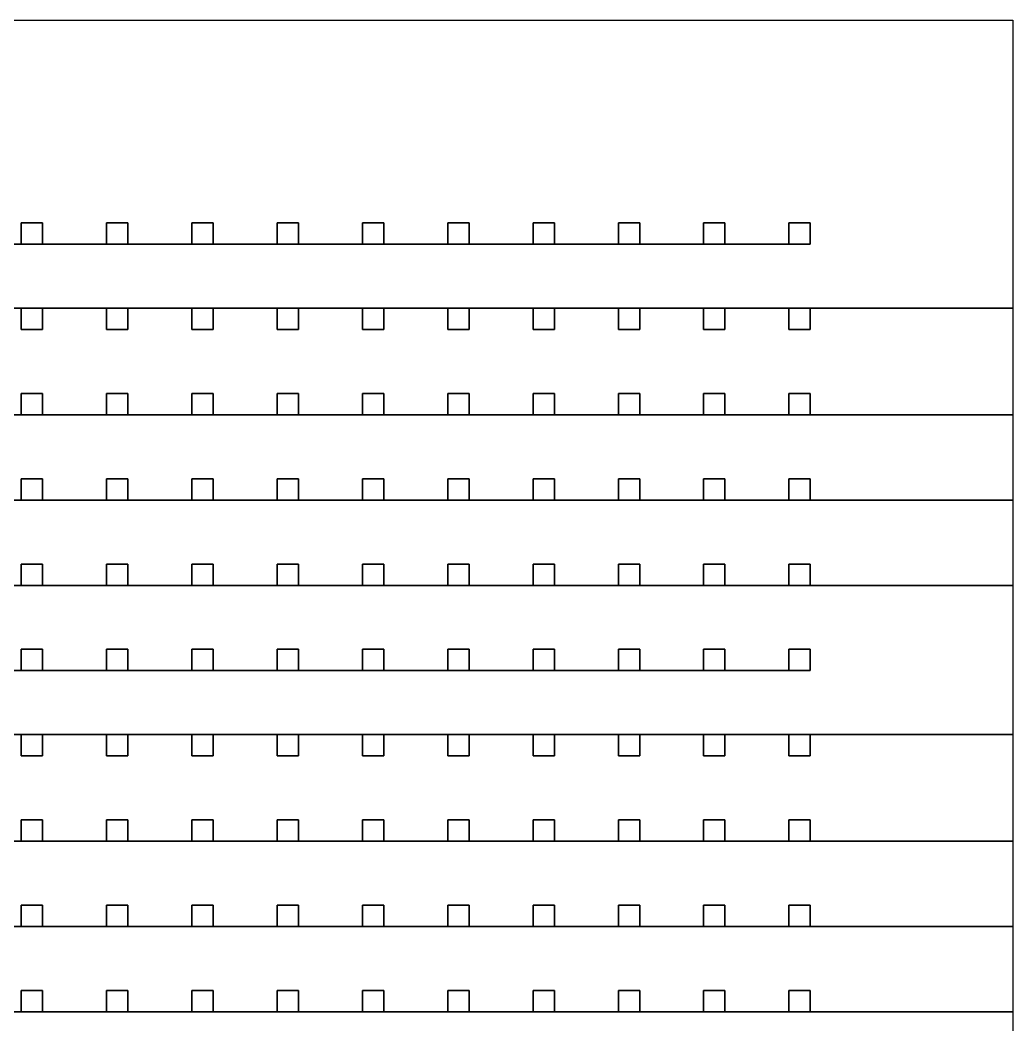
# Model space of a CAD drawing. Extents: x -3500 to 3500, y -3500 to 3500.
# Drawn here: x 2336 to 3500, y 2322 to 3500 of the extents above; entities that cross this region are included whole.
import ezdxf

# ---------------------------------------------------------------- set-up
doc = ezdxf.new("R2010")
doc.units = 0
for name, color, linetype in [('L5D0', 3, 'CONTINUOUS'), ('L5D100', 7, 'CONTINUOUS'), ('L5D101', 6, 'CONTINUOUS')]:
    doc.layers.add(name, color=color, linetype=linetype)

# ---------------------------------------------------------------- blocks, each defined once
blk = doc.blocks.new('ground_main_5')
at = {"layer": 'L5D0'}
blk.add_lwpolyline([(-3500, 3500), (3500, 3500), (3500, 2062.28)], dxfattribs=at)
blk = doc.blocks.new('TOP_main_5_Cheese_diff')
at = {"layer": 'L5D101'}
for points in [[(2337.5, 3237.5), (2337.5, 3262.5), (2362.5, 3262.5), (2362.5, 3237.5)], [(2437.5, 3237.5), (2437.5, 3262.5), (2462.5, 3262.5), (2462.5, 3237.5)], [(2537.5, 3237.5), (2537.5, 3262.5), (2562.5, 3262.5), (2562.5, 3237.5)], [(2637.5, 3237.5), (2637.5, 3262.5), (2662.5, 3262.5), (2662.5, 3237.5)], [(2737.5, 3237.5), (2737.5, 3262.5), (2762.5, 3262.5), (2762.5, 3237.5)], [(2837.5, 3237.5), (2837.5, 3262.5), (2862.5, 3262.5), (2862.5, 3237.5)], [(2937.5, 3237.5), (2937.5, 3262.5), (2962.5, 3262.5), (2962.5, 3237.5)], [(3037.5, 3237.5), (3037.5, 3262.5), (3062.5, 3262.5), (3062.5, 3237.5)], [(3137.5, 3237.5), (3137.5, 3262.5), (3162.5, 3262.5), (3162.5, 3237.5)], [(3237.5, 3237.5), (3237.5, 3262.5), (3262.5, 3262.5), (3262.5, 3237.5)], [(2337.5, 3137.5), (2337.5, 3162.5), (2362.5, 3162.5), (2362.5, 3137.5)], [(2437.5, 3137.5), (2437.5, 3162.5), (2462.5, 3162.5), (2462.5, 3137.5)], [(2537.5, 3137.5), (2537.5, 3162.5), (2562.5, 3162.5), (2562.5, 3137.5)], [(2637.5, 3137.5), (2637.5, 3162.5), (2662.5, 3162.5), (2662.5, 3137.5)], [(2737.5, 3137.5), (2737.5, 3162.5), (2762.5, 3162.5), (2762.5, 3137.5)], [(2837.5, 3137.5), (2837.5, 3162.5), (2862.5, 3162.5), (2862.5, 3137.5)], [(2937.5, 3137.5), (2937.5, 3162.5), (2962.5, 3162.5), (2962.5, 3137.5)], [(3037.5, 3137.5), (3037.5, 3162.5), (3062.5, 3162.5), (3062.5, 3137.5)], [(3137.5, 3137.5), (3137.5, 3162.5), (3162.5, 3162.5), (3162.5, 3137.5)], [(3237.5, 3137.5), (3237.5, 3162.5), (3262.5, 3162.5), (3262.5, 3137.5)], [(2337.5, 3037.5), (2337.5, 3062.5), (2362.5, 3062.5), (2362.5, 3037.5)], [(2437.5, 3037.5), (2437.5, 3062.5), (2462.5, 3062.5), (2462.5, 3037.5)], [(2537.5, 3037.5), (2537.5, 3062.5), (2562.5, 3062.5), (2562.5, 3037.5)], [(2637.5, 3037.5), (2637.5, 3062.5), (2662.5, 3062.5), (2662.5, 3037.5)], [(2737.5, 3037.5), (2737.5, 3062.5), (2762.5, 3062.5), (2762.5, 3037.5)], [(2837.5, 3037.5), (2837.5, 3062.5), (2862.5, 3062.5), (2862.5, 3037.5)], [(2937.5, 3037.5), (2937.5, 3062.5), (2962.5, 3062.5), (2962.5, 3037.5)], [(3037.5, 3037.5), (3037.5, 3062.5), (3062.5, 3062.5), (3062.5, 3037.5)], [(3137.5, 3037.5), (3137.5, 3062.5), (3162.5, 3062.5), (3162.5, 3037.5)], [(3237.5, 3037.5), (3237.5, 3062.5), (3262.5, 3062.5), (3262.5, 3037.5)], [(2337.5, 2937.5), (2337.5, 2962.5), (2362.5, 2962.5), (2362.5, 2937.5)], [(2437.5, 2937.5), (2437.5, 2962.5), (2462.5, 2962.5), (2462.5, 2937.5)], [(2537.5, 2937.5), (2537.5, 2962.5), (2562.5, 2962.5), (2562.5, 2937.5)], [(2637.5, 2937.5), (2637.5, 2962.5), (2662.5, 2962.5), (2662.5, 2937.5)], [(2737.5, 2937.5), (2737.5, 2962.5), (2762.5, 2962.5), (2762.5, 2937.5)], [(2837.5, 2937.5), (2837.5, 2962.5), (2862.5, 2962.5), (2862.5, 2937.5)], [(2937.5, 2937.5), (2937.5, 2962.5), (2962.5, 2962.5), (2962.5, 2937.5)], [(3037.5, 2937.5), (3037.5, 2962.5), (3062.5, 2962.5), (3062.5, 2937.5)], [(3137.5, 2937.5), (3137.5, 2962.5), (3162.5, 2962.5), (3162.5, 2937.5)], [(3237.5, 2937.5), (3237.5, 2962.5), (3262.5, 2962.5), (3262.5, 2937.5)], [(2337.5, 2837.5), (2337.5, 2862.5), (2362.5, 2862.5), (2362.5, 2837.5)], [(2437.5, 2837.5), (2437.5, 2862.5), (2462.5, 2862.5), (2462.5, 2837.5)], [(2537.5, 2837.5), (2537.5, 2862.5), (2562.5, 2862.5), (2562.5, 2837.5)], [(2637.5, 2837.5), (2637.5, 2862.5), (2662.5, 2862.5), (2662.5, 2837.5)], [(2737.5, 2837.5), (2737.5, 2862.5), (2762.5, 2862.5), (2762.5, 2837.5)], [(2837.5, 2837.5), (2837.5, 2862.5), (2862.5, 2862.5), (2862.5, 2837.5)], [(2937.5, 2837.5), (2937.5, 2862.5), (2962.5, 2862.5), (2962.5, 2837.5)], [(3037.5, 2837.5), (3037.5, 2862.5), (3062.5, 2862.5), (3062.5, 2837.5)], [(3137.5, 2837.5), (3137.5, 2862.5), (3162.5, 2862.5), (3162.5, 2837.5)], [(3237.5, 2837.5), (3237.5, 2862.5), (3262.5, 2862.5), (3262.5, 2837.5)], [(2337.5, 2737.5), (2337.5, 2762.5), (2362.5, 2762.5), (2362.5, 2737.5)], [(2437.5, 2737.5), (2437.5, 2762.5), (2462.5, 2762.5), (2462.5, 2737.5)], [(2537.5, 2737.5), (2537.5, 2762.5), (2562.5, 2762.5), (2562.5, 2737.5)], [(2637.5, 2737.5), (2637.5, 2762.5), (2662.5, 2762.5), (2662.5, 2737.5)], [(2737.5, 2737.5), (2737.5, 2762.5), (2762.5, 2762.5), (2762.5, 2737.5)], [(2837.5, 2737.5), (2837.5, 2762.5), (2862.5, 2762.5), (2862.5, 2737.5)], [(2937.5, 2737.5), (2937.5, 2762.5), (2962.5, 2762.5), (2962.5, 2737.5)], [(3037.5, 2737.5), (3037.5, 2762.5), (3062.5, 2762.5), (3062.5, 2737.5)], [(3137.5, 2737.5), (3137.5, 2762.5), (3162.5, 2762.5), (3162.5, 2737.5)], [(3237.5, 2737.5), (3237.5, 2762.5), (3262.5, 2762.5), (3262.5, 2737.5)], [(2337.5, 2637.5), (2337.5, 2662.5), (2362.5, 2662.5), (2362.5, 2637.5)], [(2437.5, 2637.5), (2437.5, 2662.5), (2462.5, 2662.5), (2462.5, 2637.5)], [(2537.5, 2637.5), (2537.5, 2662.5), (2562.5, 2662.5), (2562.5, 2637.5)], [(2637.5, 2637.5), (2637.5, 2662.5), (2662.5, 2662.5), (2662.5, 2637.5)], [(2737.5, 2637.5), (2737.5, 2662.5), (2762.5, 2662.5), (2762.5, 2637.5)], [(2837.5, 2637.5), (2837.5, 2662.5), (2862.5, 2662.5), (2862.5, 2637.5)], [(2937.5, 2637.5), (2937.5, 2662.5), (2962.5, 2662.5), (2962.5, 2637.5)], [(3037.5, 2637.5), (3037.5, 2662.5), (3062.5, 2662.5), (3062.5, 2637.5)], [(3137.5, 2637.5), (3137.5, 2662.5), (3162.5, 2662.5), (3162.5, 2637.5)], [(3237.5, 2637.5), (3237.5, 2662.5), (3262.5, 2662.5), (3262.5, 2637.5)], [(2337.5, 2537.5), (2337.5, 2562.5), (2362.5, 2562.5), (2362.5, 2537.5)], [(2437.5, 2537.5), (2437.5, 2562.5), (2462.5, 2562.5), (2462.5, 2537.5)], [(2537.5, 2537.5), (2537.5, 2562.5), (2562.5, 2562.5), (2562.5, 2537.5)], [(2637.5, 2537.5), (2637.5, 2562.5), (2662.5, 2562.5), (2662.5, 2537.5)], [(2737.5, 2537.5), (2737.5, 2562.5), (2762.5, 2562.5), (2762.5, 2537.5)], [(2837.5, 2537.5), (2837.5, 2562.5), (2862.5, 2562.5), (2862.5, 2537.5)], [(2937.5, 2537.5), (2937.5, 2562.5), (2962.5, 2562.5), (2962.5, 2537.5)], [(3037.5, 2537.5), (3037.5, 2562.5), (3062.5, 2562.5), (3062.5, 2537.5)], [(3137.5, 2537.5), (3137.5, 2562.5), (3162.5, 2562.5), (3162.5, 2537.5)], [(3237.5, 2537.5), (3237.5, 2562.5), (3262.5, 2562.5), (3262.5, 2537.5)], [(2337.5, 2437.5), (2337.5, 2462.5), (2362.5, 2462.5), (2362.5, 2437.5)], [(2437.5, 2437.5), (2437.5, 2462.5), (2462.5, 2462.5), (2462.5, 2437.5)], [(2537.5, 2437.5), (2537.5, 2462.5), (2562.5, 2462.5), (2562.5, 2437.5)], [(2637.5, 2437.5), (2637.5, 2462.5), (2662.5, 2462.5), (2662.5, 2437.5)], [(2737.5, 2437.5), (2737.5, 2462.5), (2762.5, 2462.5), (2762.5, 2437.5)], [(2837.5, 2437.5), (2837.5, 2462.5), (2862.5, 2462.5), (2862.5, 2437.5)], [(2937.5, 2437.5), (2937.5, 2462.5), (2962.5, 2462.5), (2962.5, 2437.5)], [(3037.5, 2437.5), (3037.5, 2462.5), (3062.5, 2462.5), (3062.5, 2437.5)], [(3137.5, 2437.5), (3137.5, 2462.5), (3162.5, 2462.5), (3162.5, 2437.5)], [(3237.5, 2437.5), (3237.5, 2462.5), (3262.5, 2462.5), (3262.5, 2437.5)], [(2337.5, 2337.5), (2337.5, 2362.5), (2362.5, 2362.5), (2362.5, 2337.5)], [(2437.5, 2337.5), (2437.5, 2362.5), (2462.5, 2362.5), (2462.5, 2337.5)], [(2537.5, 2337.5), (2537.5, 2362.5), (2562.5, 2362.5), (2562.5, 2337.5)], [(2637.5, 2337.5), (2637.5, 2362.5), (2662.5, 2362.5), (2662.5, 2337.5)], [(2737.5, 2337.5), (2737.5, 2362.5), (2762.5, 2362.5), (2762.5, 2337.5)], [(2837.5, 2337.5), (2837.5, 2362.5), (2862.5, 2362.5), (2862.5, 2337.5)], [(2937.5, 2337.5), (2937.5, 2362.5), (2962.5, 2362.5), (2962.5, 2337.5)], [(3037.5, 2337.5), (3037.5, 2362.5), (3062.5, 2362.5), (3062.5, 2337.5)], [(3137.5, 2337.5), (3137.5, 2362.5), (3162.5, 2362.5), (3162.5, 2337.5)], [(3237.5, 2337.5), (3237.5, 2362.5), (3262.5, 2362.5), (3262.5, 2337.5)]]:
    blk.add_lwpolyline(points, close=True, dxfattribs=at)
blk = doc.blocks.new('TOP_main_5_Cheese_100')
at = {"layer": 'L5D100'}
for points in [[(2262.5, 3237.5), (2337.5, 3237.5), (2362.5, 3237.5), (2437.5, 3237.5), (2462.5, 3237.5), (2537.5, 3237.5), (2562.5, 3237.5), (2637.5, 3237.5), (2662.5, 3237.5), (2737.5, 3237.5), (2762.5, 3237.5), (2837.5, 3237.5), (2862.5, 3237.5), (2937.5, 3237.5), (2962.5, 3237.5), (3037.5, 3237.5), (3062.5, 3237.5), (3137.5, 3237.5), (3162.5, 3237.5), (3237.5, 3237.5), (3262.5, 3237.5), (3262.5, 3262.5), (3237.5, 3262.5), (3237.5, 3237.5), (3162.5, 3237.5), (3162.5, 3262.5), (3137.5, 3262.5), (3137.5, 3237.5), (3062.5, 3237.5), (3062.5, 3262.5), (3037.5, 3262.5), (3037.5, 3237.5), (2962.5, 3237.5), (2962.5, 3262.5), (2937.5, 3262.5), (2937.5, 3237.5), (2862.5, 3237.5), (2862.5, 3262.5), (2837.5, 3262.5), (2837.5, 3237.5), (2762.5, 3237.5), (2762.5, 3262.5), (2737.5, 3262.5), (2737.5, 3237.5), (2662.5, 3237.5), (2662.5, 3262.5), (2637.5, 3262.5), (2637.5, 3237.5), (2562.5, 3237.5), (2562.5, 3262.5), (2537.5, 3262.5), (2537.5, 3237.5), (2462.5, 3237.5), (2462.5, 3262.5), (2437.5, 3262.5), (2437.5, 3237.5), (2362.5, 3237.5), (2362.5, 3262.5), (2337.5, 3262.5), (2337.5, 3237.5), (2262.5, 3237.5)], [(-3500, 3500), (3500, 3500), (3500, 3162.5), (-3500, 3162.5)], [(2262.5, 3162.5), (2337.5, 3162.5), (2337.5, 3137.5), (2362.5, 3137.5), (2362.5, 3162.5), (2437.5, 3162.5), (2437.5, 3137.5), (2462.5, 3137.5), (2462.5, 3162.5), (2537.5, 3162.5), (2537.5, 3137.5), (2562.5, 3137.5), (2562.5, 3162.5), (2637.5, 3162.5), (2637.5, 3137.5), (2662.5, 3137.5), (2662.5, 3162.5), (2737.5, 3162.5), (2737.5, 3137.5), (2762.5, 3137.5), (2762.5, 3162.5), (2837.5, 3162.5), (2837.5, 3137.5), (2862.5, 3137.5), (2862.5, 3162.5), (2937.5, 3162.5), (2937.5, 3137.5), (2962.5, 3137.5), (2962.5, 3162.5), (3037.5, 3162.5), (3037.5, 3137.5), (3062.5, 3137.5), (3062.5, 3162.5), (3137.5, 3162.5), (3137.5, 3137.5), (3162.5, 3137.5), (3162.5, 3162.5), (3237.5, 3162.5), (3237.5, 3137.5), (3262.5, 3137.5), (3262.5, 3162.5), (3500, 3162.5), (3500, 3037.5), (3262.5, 3037.5), (3262.5, 3062.5), (3237.5, 3062.5), (3237.5, 3037.5), (3162.5, 3037.5), (3162.5, 3062.5), (3137.5, 3062.5), (3137.5, 3037.5), (3062.5, 3037.5), (3062.5, 3062.5), (3037.5, 3062.5), (3037.5, 3037.5), (2962.5, 3037.5), (2962.5, 3062.5), (2937.5, 3062.5), (2937.5, 3037.5), (2862.5, 3037.5), (2862.5, 3062.5), (2837.5, 3062.5), (2837.5, 3037.5), (2762.5, 3037.5), (2762.5, 3062.5), (2737.5, 3062.5), (2737.5, 3037.5), (2662.5, 3037.5), (2662.5, 3062.5), (2637.5, 3062.5), (2637.5, 3037.5), (2562.5, 3037.5), (2562.5, 3062.5), (2537.5, 3062.5), (2537.5, 3037.5), (2462.5, 3037.5), (2462.5, 3062.5), (2437.5, 3062.5), (2437.5, 3037.5), (2362.5, 3037.5), (2362.5, 3062.5), (2337.5, 3062.5), (2337.5, 3037.5), (2262.5, 3037.5)], [(-3500, 3037.5), (3500, 3037.5), (3500, 2937.5), (3262.5, 2937.5), (3262.5, 2962.5), (3237.5, 2962.5), (3237.5, 2937.5), (3162.5, 2937.5), (3162.5, 2962.5), (3137.5, 2962.5), (3137.5, 2937.5), (3062.5, 2937.5), (3062.5, 2962.5), (3037.5, 2962.5), (3037.5, 2937.5), (2962.5, 2937.5), (2962.5, 2962.5), (2937.5, 2962.5), (2937.5, 2937.5), (2862.5, 2937.5), (2862.5, 2962.5), (2837.5, 2962.5), (2837.5, 2937.5), (2762.5, 2937.5), (2762.5, 2962.5), (2737.5, 2962.5), (2737.5, 2937.5), (2662.5, 2937.5), (2662.5, 2962.5), (2637.5, 2962.5), (2637.5, 2937.5), (2562.5, 2937.5), (2562.5, 2962.5), (2537.5, 2962.5), (2537.5, 2937.5), (2462.5, 2937.5), (2462.5, 2962.5), (2437.5, 2962.5), (2437.5, 2937.5), (2362.5, 2937.5), (2362.5, 2962.5), (2337.5, 2962.5), (2337.5, 2937.5), (2262.5, 2937.5)], [(-3500, 2937.5), (3500, 2937.5), (3500, 2837.5), (3262.5, 2837.5), (3262.5, 2862.5), (3237.5, 2862.5), (3237.5, 2837.5), (3162.5, 2837.5), (3162.5, 2862.5), (3137.5, 2862.5), (3137.5, 2837.5), (3062.5, 2837.5), (3062.5, 2862.5), (3037.5, 2862.5), (3037.5, 2837.5), (2962.5, 2837.5), (2962.5, 2862.5), (2937.5, 2862.5), (2937.5, 2837.5), (2862.5, 2837.5), (2862.5, 2862.5), (2837.5, 2862.5), (2837.5, 2837.5), (2762.5, 2837.5), (2762.5, 2862.5), (2737.5, 2862.5), (2737.5, 2837.5), (2662.5, 2837.5), (2662.5, 2862.5), (2637.5, 2862.5), (2637.5, 2837.5), (2562.5, 2837.5), (2562.5, 2862.5), (2537.5, 2862.5), (2537.5, 2837.5), (2462.5, 2837.5), (2462.5, 2862.5), (2437.5, 2862.5), (2437.5, 2837.5), (2362.5, 2837.5), (2362.5, 2862.5), (2337.5, 2862.5), (2337.5, 2837.5), (2262.5, 2837.5)], [(2262.5, 2737.5), (2337.5, 2737.5), (2362.5, 2737.5), (2437.5, 2737.5), (2462.5, 2737.5), (2537.5, 2737.5), (2562.5, 2737.5), (2637.5, 2737.5), (2662.5, 2737.5), (2737.5, 2737.5), (2762.5, 2737.5), (2837.5, 2737.5), (2862.5, 2737.5), (2937.5, 2737.5), (2962.5, 2737.5), (3037.5, 2737.5), (3062.5, 2737.5), (3137.5, 2737.5), (3162.5, 2737.5), (3237.5, 2737.5), (3262.5, 2737.5), (3262.5, 2762.5), (3237.5, 2762.5), (3237.5, 2737.5), (3162.5, 2737.5), (3162.5, 2762.5), (3137.5, 2762.5), (3137.5, 2737.5), (3062.5, 2737.5), (3062.5, 2762.5), (3037.5, 2762.5), (3037.5, 2737.5), (2962.5, 2737.5), (2962.5, 2762.5), (2937.5, 2762.5), (2937.5, 2737.5), (2862.5, 2737.5), (2862.5, 2762.5), (2837.5, 2762.5), (2837.5, 2737.5), (2762.5, 2737.5), (2762.5, 2762.5), (2737.5, 2762.5), (2737.5, 2737.5), (2662.5, 2737.5), (2662.5, 2762.5), (2637.5, 2762.5), (2637.5, 2737.5), (2562.5, 2737.5), (2562.5, 2762.5), (2537.5, 2762.5), (2537.5, 2737.5), (2462.5, 2737.5), (2462.5, 2762.5), (2437.5, 2762.5), (2437.5, 2737.5), (2362.5, 2737.5), (2362.5, 2762.5), (2337.5, 2762.5), (2337.5, 2737.5), (2262.5, 2737.5)], [(-3500, 2837.5), (3500, 2837.5), (3500, 2662.5), (-3500, 2662.5)], [(2262.5, 2662.5), (2337.5, 2662.5), (2337.5, 2637.5), (2362.5, 2637.5), (2362.5, 2662.5), (2437.5, 2662.5), (2437.5, 2637.5), (2462.5, 2637.5), (2462.5, 2662.5), (2537.5, 2662.5), (2537.5, 2637.5), (2562.5, 2637.5), (2562.5, 2662.5), (2637.5, 2662.5), (2637.5, 2637.5), (2662.5, 2637.5), (2662.5, 2662.5), (2737.5, 2662.5), (2737.5, 2637.5), (2762.5, 2637.5), (2762.5, 2662.5), (2837.5, 2662.5), (2837.5, 2637.5), (2862.5, 2637.5), (2862.5, 2662.5), (2937.5, 2662.5), (2937.5, 2637.5), (2962.5, 2637.5), (2962.5, 2662.5), (3037.5, 2662.5), (3037.5, 2637.5), (3062.5, 2637.5), (3062.5, 2662.5), (3137.5, 2662.5), (3137.5, 2637.5), (3162.5, 2637.5), (3162.5, 2662.5), (3237.5, 2662.5), (3237.5, 2637.5), (3262.5, 2637.5), (3262.5, 2662.5), (3500, 2662.5), (3500, 2537.5), (3262.5, 2537.5), (3262.5, 2562.5), (3237.5, 2562.5), (3237.5, 2537.5), (3162.5, 2537.5), (3162.5, 2562.5), (3137.5, 2562.5), (3137.5, 2537.5), (3062.5, 2537.5), (3062.5, 2562.5), (3037.5, 2562.5), (3037.5, 2537.5), (2962.5, 2537.5), (2962.5, 2562.5), (2937.5, 2562.5), (2937.5, 2537.5), (2862.5, 2537.5), (2862.5, 2562.5), (2837.5, 2562.5), (2837.5, 2537.5), (2762.5, 2537.5), (2762.5, 2562.5), (2737.5, 2562.5), (2737.5, 2537.5), (2662.5, 2537.5), (2662.5, 2562.5), (2637.5, 2562.5), (2637.5, 2537.5), (2562.5, 2537.5), (2562.5, 2562.5), (2537.5, 2562.5), (2537.5, 2537.5), (2462.5, 2537.5), (2462.5, 2562.5), (2437.5, 2562.5), (2437.5, 2537.5), (2362.5, 2537.5), (2362.5, 2562.5), (2337.5, 2562.5), (2337.5, 2537.5), (2262.5, 2537.5)], [(-3500, 2537.5), (3500, 2537.5), (3500, 2437.5), (3262.5, 2437.5), (3262.5, 2462.5), (3237.5, 2462.5), (3237.5, 2437.5), (3162.5, 2437.5), (3162.5, 2462.5), (3137.5, 2462.5), (3137.5, 2437.5), (3062.5, 2437.5), (3062.5, 2462.5), (3037.5, 2462.5), (3037.5, 2437.5), (2962.5, 2437.5), (2962.5, 2462.5), (2937.5, 2462.5), (2937.5, 2437.5), (2862.5, 2437.5), (2862.5, 2462.5), (2837.5, 2462.5), (2837.5, 2437.5), (2762.5, 2437.5), (2762.5, 2462.5), (2737.5, 2462.5), (2737.5, 2437.5), (2662.5, 2437.5), (2662.5, 2462.5), (2637.5, 2462.5), (2637.5, 2437.5), (2562.5, 2437.5), (2562.5, 2462.5), (2537.5, 2462.5), (2537.5, 2437.5), (2462.5, 2437.5), (2462.5, 2462.5), (2437.5, 2462.5), (2437.5, 2437.5), (2362.5, 2437.5), (2362.5, 2462.5), (2337.5, 2462.5), (2337.5, 2437.5), (2262.5, 2437.5)], [(-3500, 2437.5), (3500, 2437.5), (3500, 2337.5), (3262.5, 2337.5), (3262.5, 2362.5), (3237.5, 2362.5), (3237.5, 2337.5), (3162.5, 2337.5), (3162.5, 2362.5), (3137.5, 2362.5), (3137.5, 2337.5), (3062.5, 2337.5), (3062.5, 2362.5), (3037.5, 2362.5), (3037.5, 2337.5), (2962.5, 2337.5), (2962.5, 2362.5), (2937.5, 2362.5), (2937.5, 2337.5), (2862.5, 2337.5), (2862.5, 2362.5), (2837.5, 2362.5), (2837.5, 2337.5), (2762.5, 2337.5), (2762.5, 2362.5), (2737.5, 2362.5), (2737.5, 2337.5), (2662.5, 2337.5), (2662.5, 2362.5), (2637.5, 2362.5), (2637.5, 2337.5), (2562.5, 2337.5), (2562.5, 2362.5), (2537.5, 2362.5), (2537.5, 2337.5), (2462.5, 2337.5), (2462.5, 2362.5), (2437.5, 2362.5), (2437.5, 2337.5), (2362.5, 2337.5), (2362.5, 2362.5), (2337.5, 2362.5), (2337.5, 2337.5), (2262.5, 2337.5)], [(-3500, 2337.5), (3500, 2337.5), (3500, 2076.5385), (2334.0805, 2076.5385)]]:
    blk.add_lwpolyline(points, dxfattribs=at)
blk = doc.blocks.new('TOP_main_5')
for name in ['ground_main_5', 'TOP_main_5_Cheese_100', 'TOP_main_5_Cheese_diff']:
    blk.add_blockref(name, (0, 0))
blk = doc.blocks.new('TOP_main')
blk.add_blockref('TOP_main_5', (0, 0))

msp = doc.modelspace()

# ---------------------------------------------------------------- block references
msp.add_blockref('TOP_main', (0, 0))

doc.saveas('drawing.dxf')
